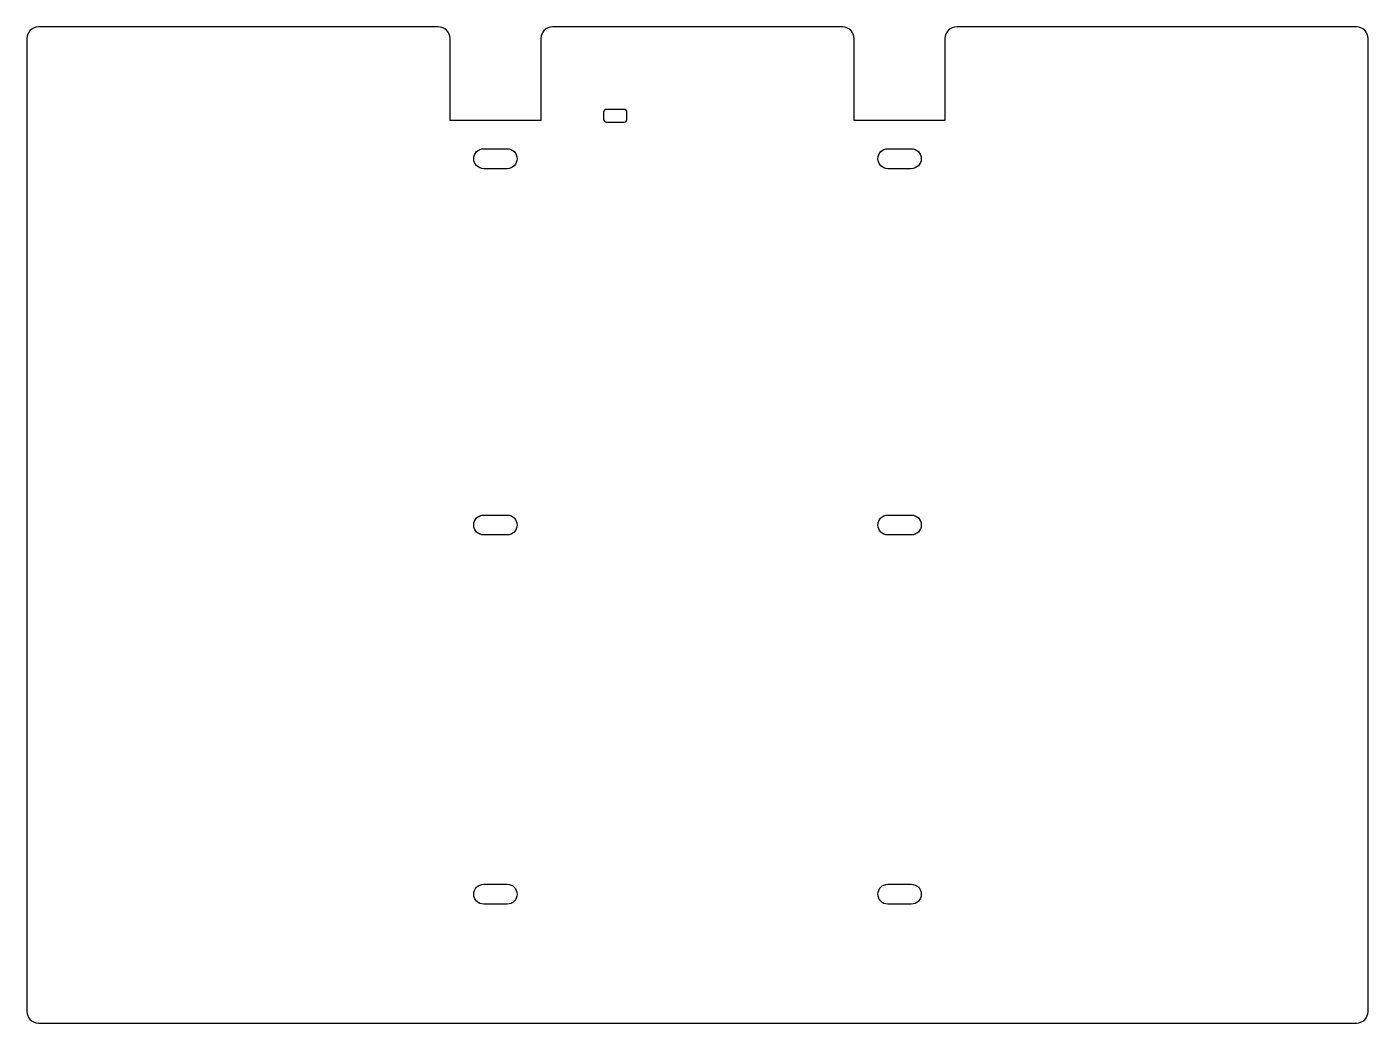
# Model space of a CAD drawing. Header units: millimetres. Extents: x -114 to 114, y -85 to 85.
import ezdxf

# ---------------------------------------------------------------- set-up
doc = ezdxf.new("R2010")
doc.units = ezdxf.units.MM
doc.layers.get('0').update_dxf_attribs({"linetype": 'CONTINUOUS'})

msp = doc.modelspace()

# ---------------------------------------------------------------- linework, layer by layer
for points in [[(114.5, -83), (114.5, 83, 0.414214), (112.5, 85), (44.25, 85, 0.414214), (42.25, 83), (42.25, 69), (26.75, 69), (26.75, 83, 0.414214), (24.75, 85), (-24.75, 85, 0.414214), (-26.75, 83), (-26.75, 69), (-42.25, 69), (-42.25, 83, 0.414214), (-44.25, 85), (-112.5, 85, 0.414214), (-114.5, 83), (-114.5, -83, 0.414214), (-112.5, -85), (112.5, -85, 0.414214)], [(-15.55, 68.75), (-12.55, 68.75, 0.414214), (-12.05, 69.25), (-12.05, 70.42, 0.414214), (-12.55, 70.92), (-15.55, 70.92, 0.414214), (-16.05, 70.42), (-16.05, 69.25, 0.414214)], [(-32.5, 64.2, -1), (-32.5, 60.8), (-36.5, 60.8, -1), (-36.5, 64.2)], [(36.5, 64.2, -1), (36.5, 60.8), (32.5, 60.8, -1), (32.5, 64.2)], [(-36.5, 1.7), (-32.5, 1.7, -1), (-32.5, -1.7), (-36.5, -1.7, -1)], [(36.5, -1.7), (32.5, -1.7, -1), (32.5, 1.7), (36.5, 1.7, -1)], [(-36.5, -64.7, -1), (-36.5, -61.3), (-32.5, -61.3, -1), (-32.5, -64.7)], [(32.5, -64.7, -1), (32.5, -61.3), (36.5, -61.3, -1), (36.5, -64.7)]]:
    msp.add_lwpolyline(points, format="xyb", close=True)

doc.saveas('drawing.dxf')
